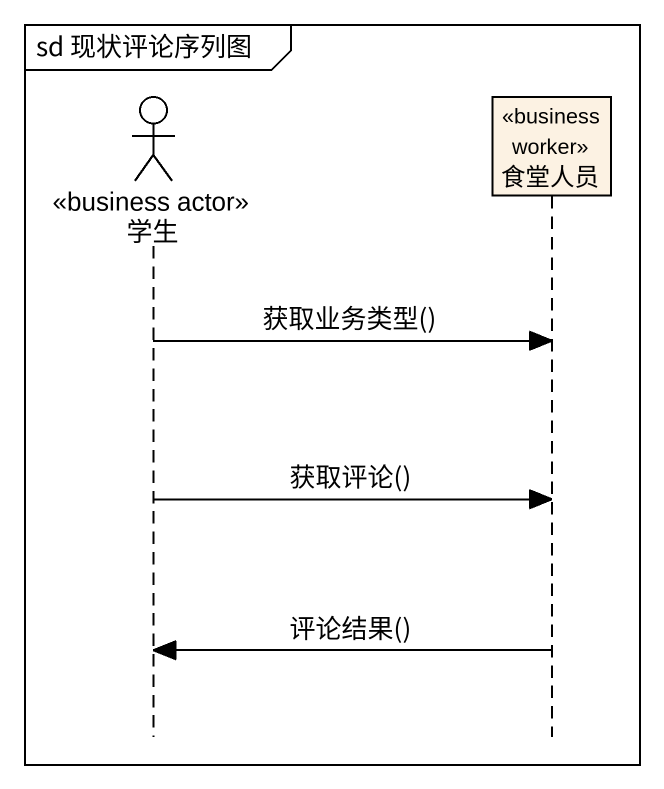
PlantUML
@startuml
mainframe sd 现状评论序列图
hide footbox
actor 学生 <<business actor>>
participant 食堂人员 <<business worker>>

学生 -> 食堂人员 : 获取业务类型()
学生 -> 食堂人员 : 获取评论()
食堂人员 -> 学生 : 评论结果()
@enduml
